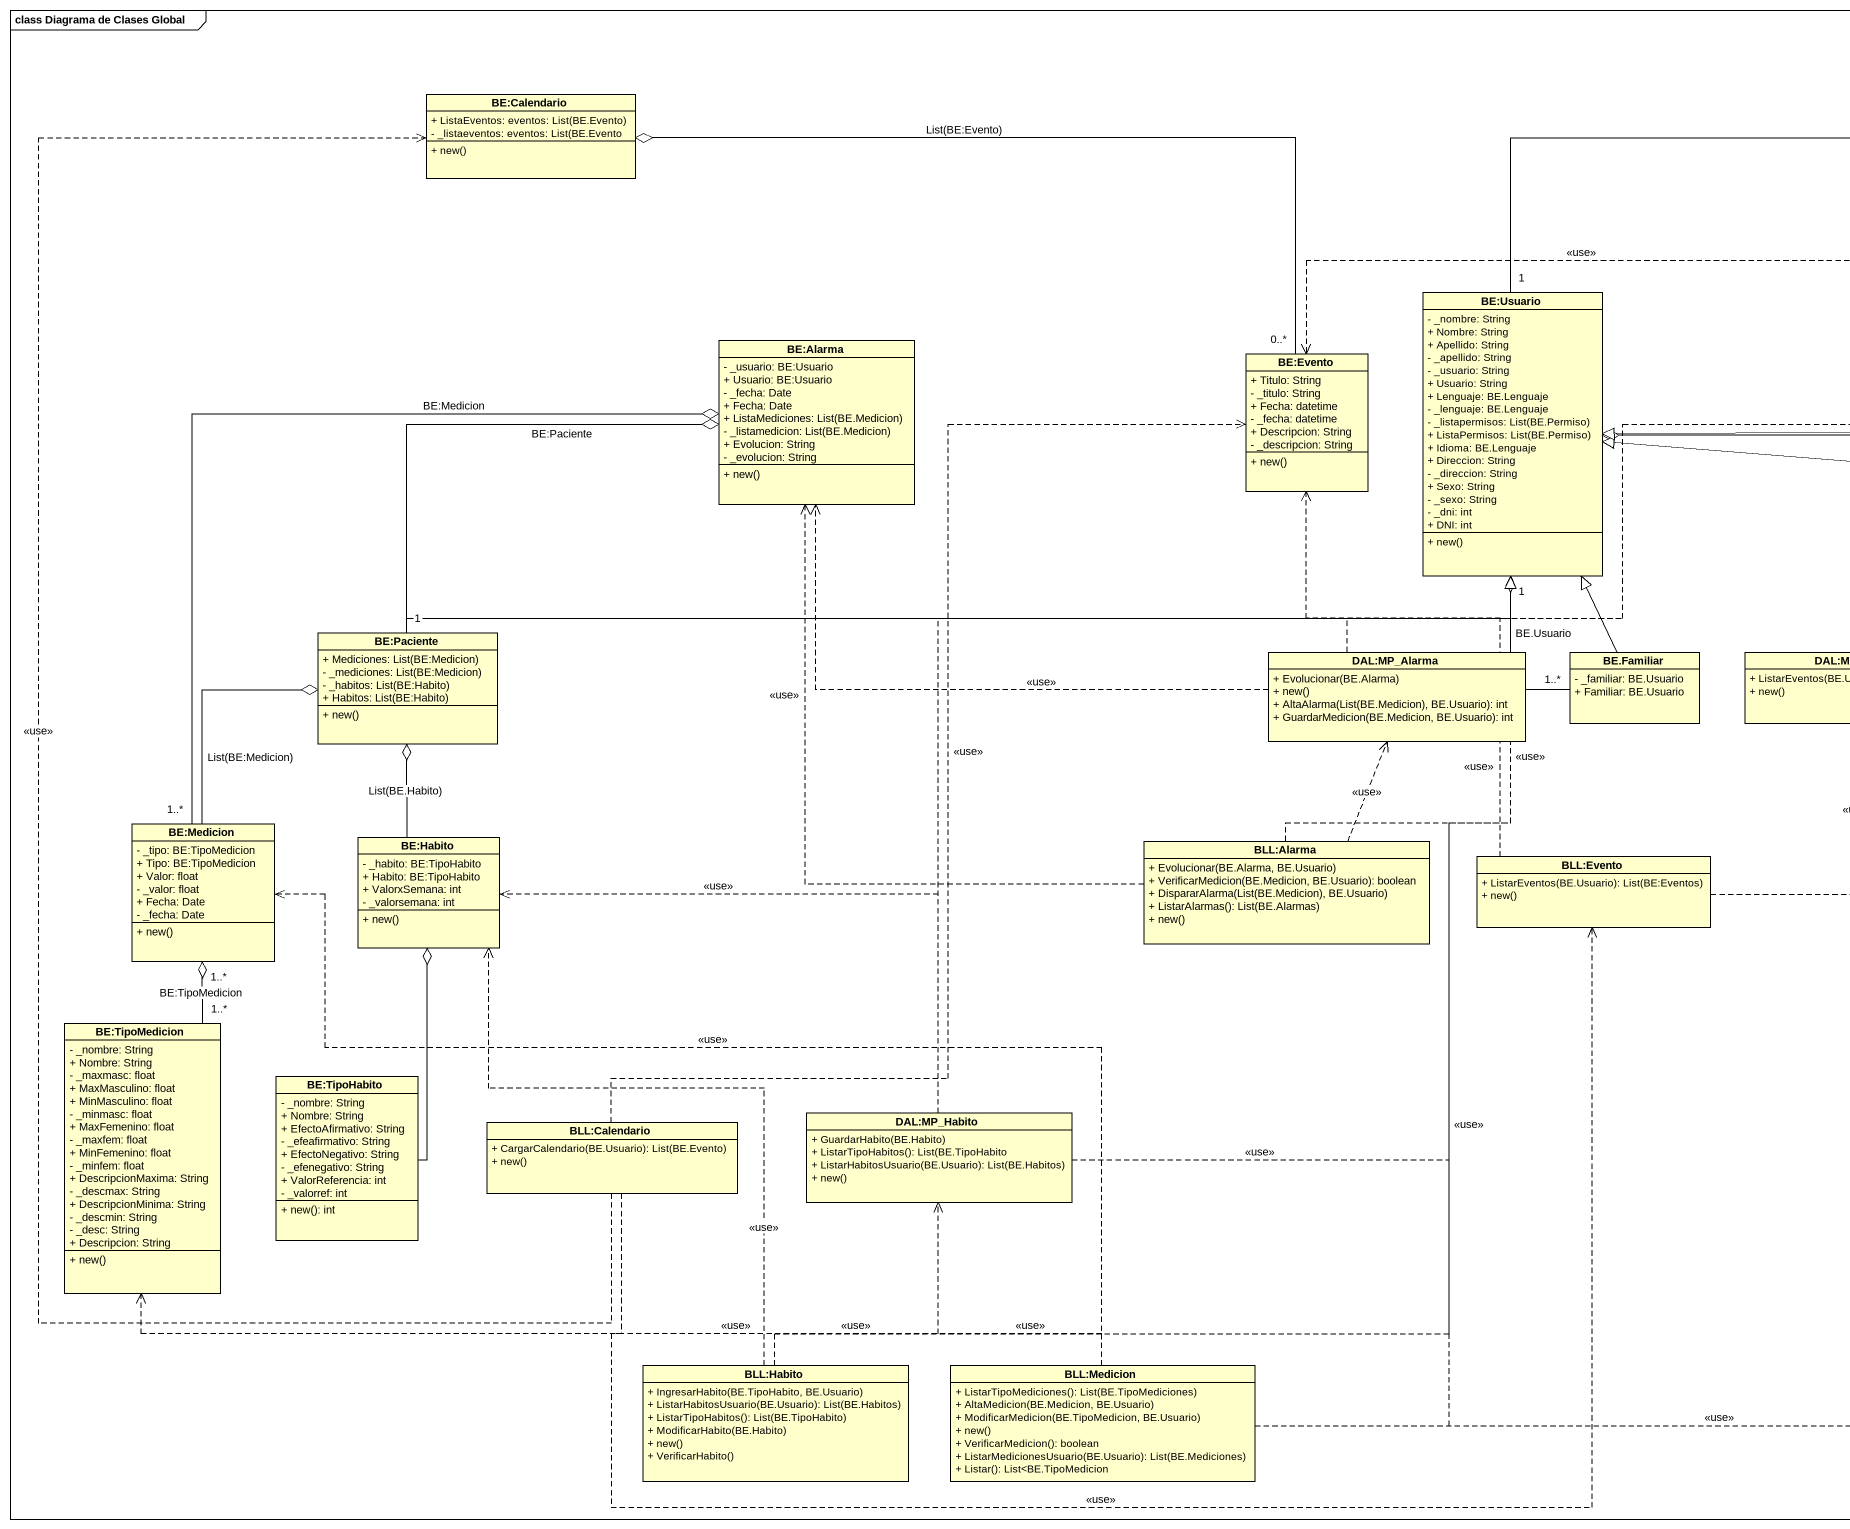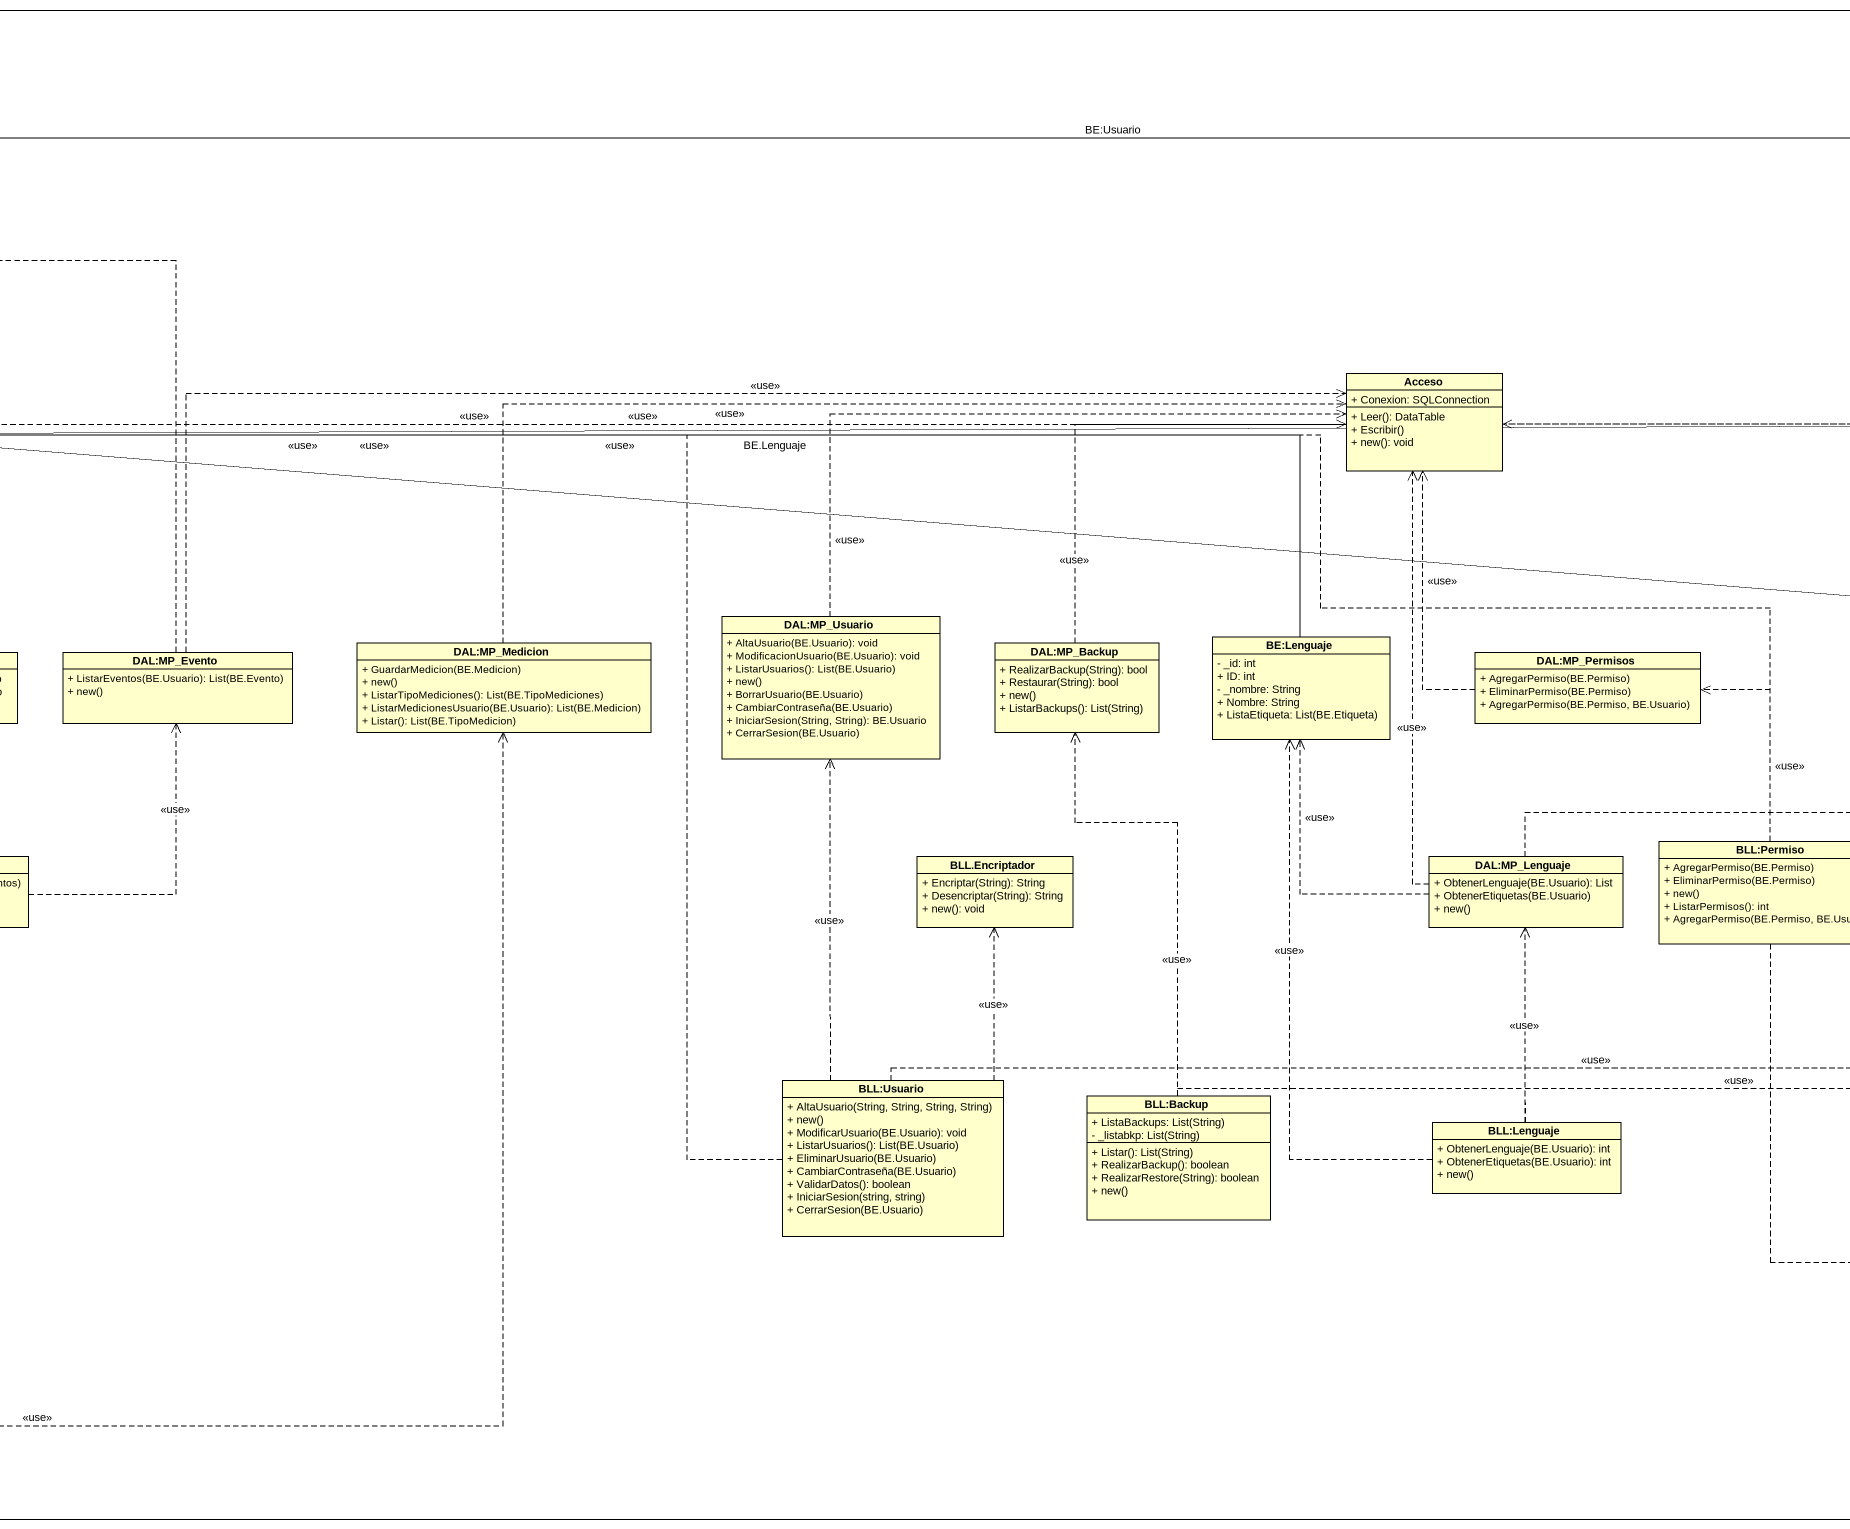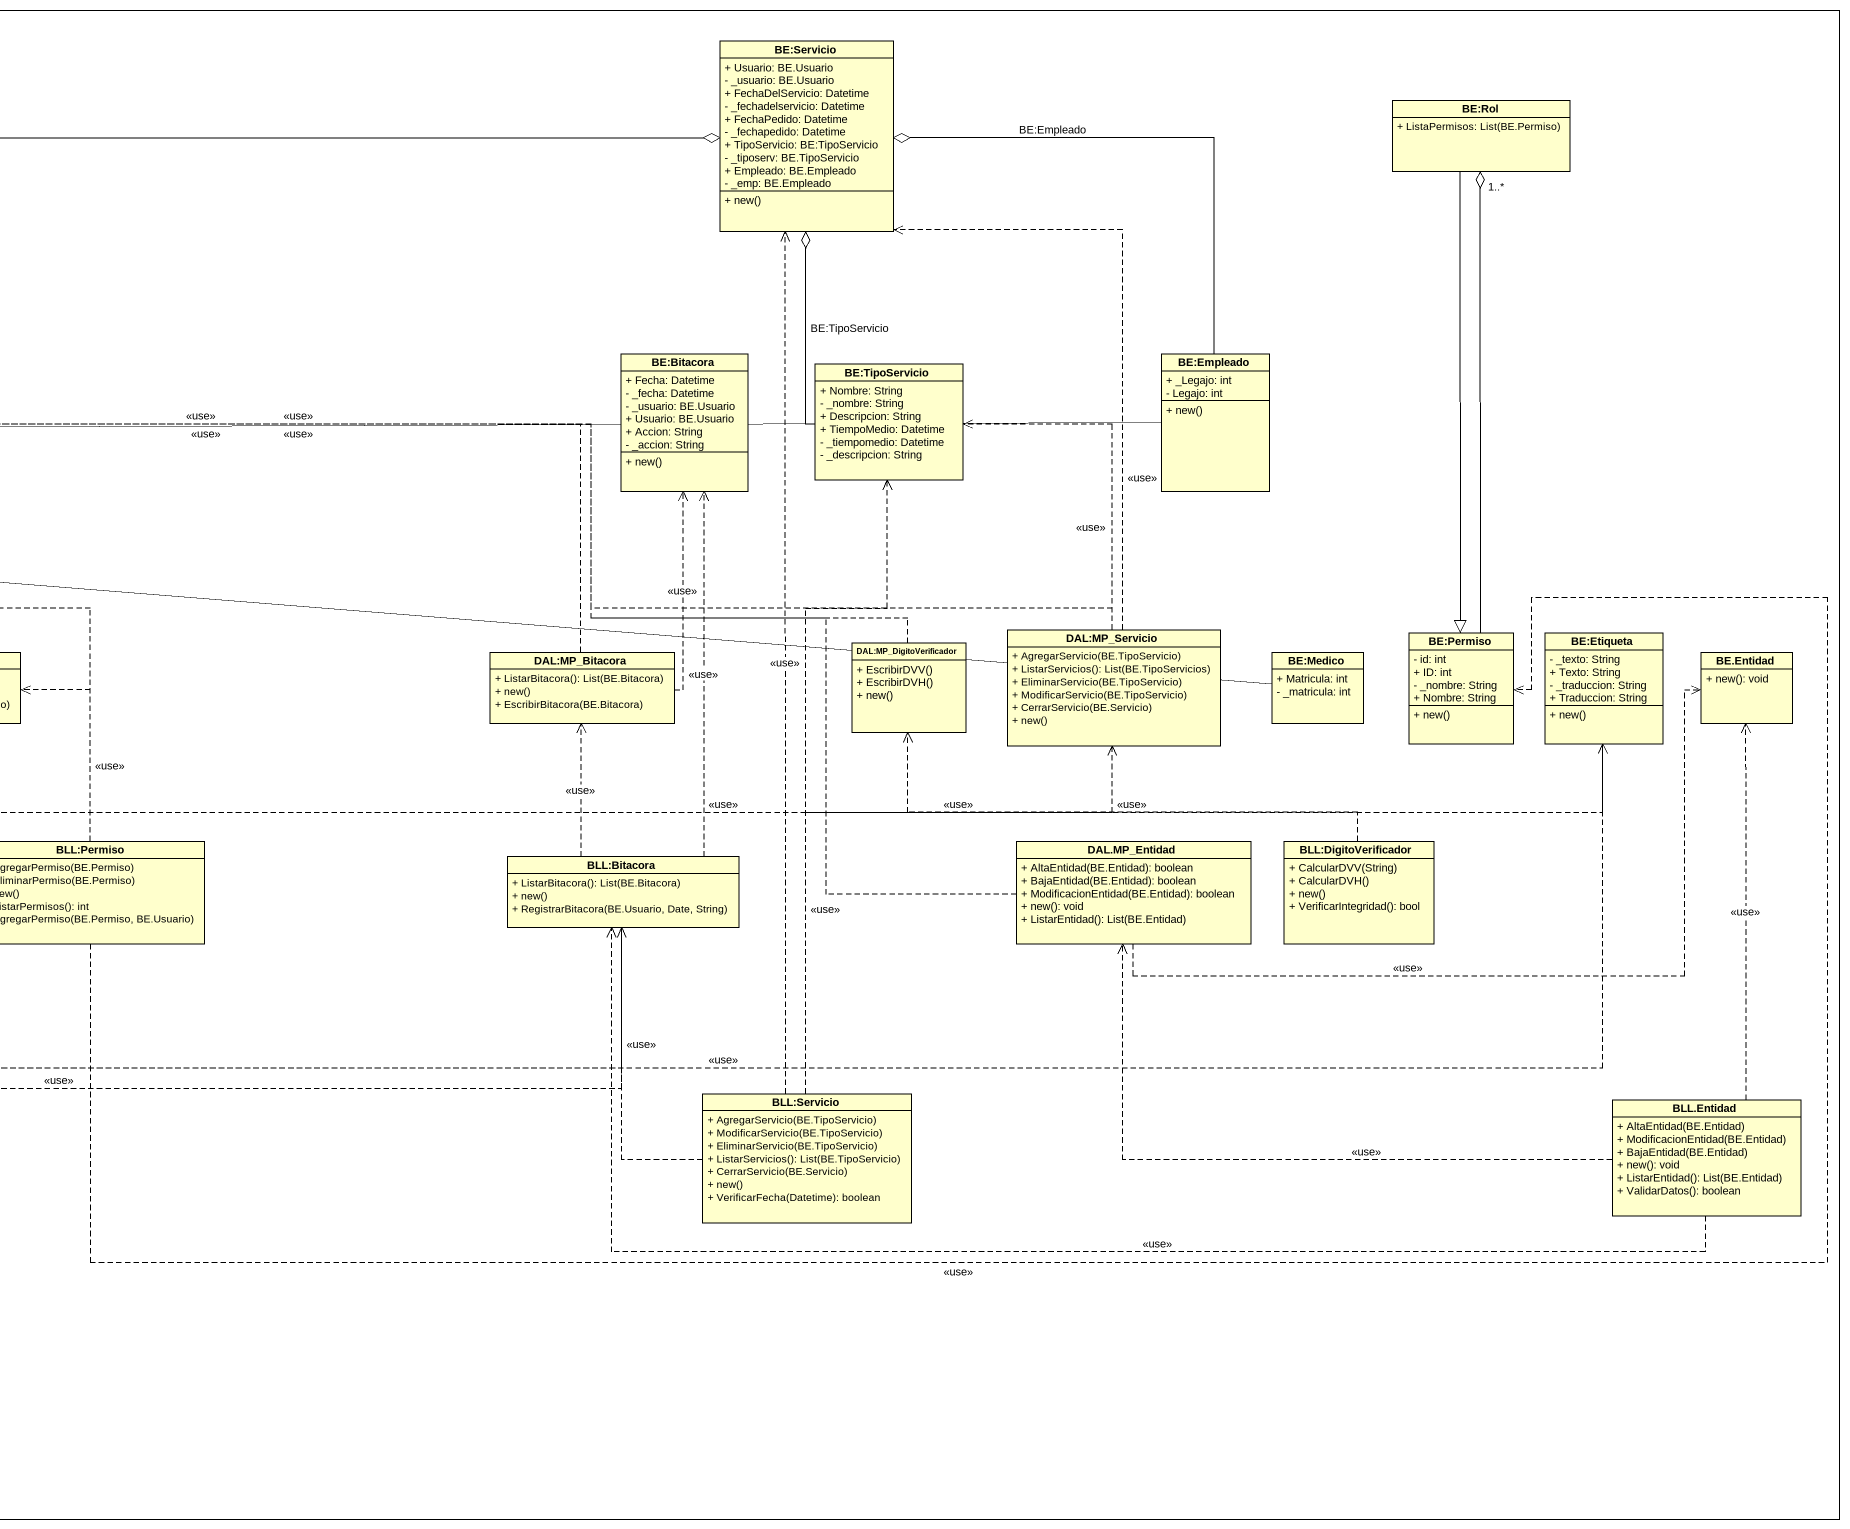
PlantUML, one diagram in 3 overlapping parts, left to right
@startuml
mainframe class Diagrama de Clases Global
hide circle
hide empty members
skinparam classAttributeIconSize 0
class "BE:Servicio" as BE_Servicio {
  + Usuario: BE.Usuario
  - _usuario: BE.Usuario
  + FechaDelServicio: Datetime
  - _fechadelservicio: Datetime
  + FechaPedido: Datetime
  - _fechapedido: Datetime
  + TipoServicio: BE:TipoServicio
  - _tiposerv: BE.TipoServicio
  + Empleado: BE.Empleado
  - _emp: BE.Empleado
  + new()
}
class "BE:Calendario" as BE_Calendario {
  {field} + ListaEventos: eventos: List(BE.Evento)
  {field} - _listaeventos: eventos: List(BE.Evento
  + new()
}
class "BE:Rol" as BE_Rol {
  {field} + ListaPermisos: List(BE.Permiso)
}
class "BE:Usuario" as BE_Usuario {
  - _nombre: String
  + Nombre: String
  + Apellido: String
  - _apellido: String
  - _usuario: String
  + Usuario: String
  + Lenguaje: BE.Lenguaje
  - _lenguaje: BE.Lenguaje
  {field} - _listapermisos: List(BE.Permiso)
  {field} + ListaPermisos: List(BE.Permiso)
  + Idioma: BE.Lenguaje
  + Direccion: String
  - _direccion: String
  + Sexo: String
  - _sexo: String
  - _dni: int
  + DNI: int
  + new()
}
class "BE:Alarma" as BE_Alarma {
  - _usuario: BE:Usuario
  + Usuario: BE:Usuario
  - _fecha: Date
  + Fecha: Date
  {field} + ListaMediciones: List(BE.Medicion)
  {field} - _listamedicion: List(BE.Medicion)
  + Evolucion: String
  - _evolucion: String
  + new()
}
class "BE:Evento" as BE_Evento {
  + Titulo: String
  - _titulo: String
  + Fecha: datetime
  - _fecha: datetime
  + Descripcion: String
  - _descripcion: String
  + new()
}
class Acceso {
  + Conexion: SQLConnection
  + Leer(): DataTable
  + Escribir()
  + new(): void
}
class "BE:Bitacora" as BE_Bitacora {
  + Fecha: Datetime
  - _fecha: Datetime
  - _usuario: BE.Usuario
  + Usuario: BE.Usuario
  + Accion: String
  - _accion: String
  + new()
}
class "BE:TipoServicio" as BE_TipoServicio {
  + Nombre: String
  - _nombre: String
  + Descripcion: String
  + TiempoMedio: Datetime
  - _tiempomedio: Datetime
  - _descripcion: String
}
class "BE:Empleado" as BE_Empleado {
  + _Legajo: int
  - Legajo: int
  + new()
}
class "DAL:MP_Usuario" as DAL_MP_Usuario {
  + AltaUsuario(BE.Usuario): void
  + ModificacionUsuario(BE.Usuario): void
  + ListarUsuarios(): List(BE.Usuario)
  + new()
  + BorrarUsuario(BE.Usuario)
  + CambiarContraseña(BE.Usuario)
  + IniciarSesion(String, String): BE.Usuario
  + CerrarSesion(BE.Usuario)
}
class "BE:Paciente" as BE_Paciente {
  {field} + Mediciones: List(BE:Medicion)
  {field} - _mediciones: List(BE:Medicion)
  {field} - _habitos: List(BE:Habito)
  {field} + Habitos: List(BE:Habito)
  + new()
}
class "DAL:MP_Alarma" as DAL_MP_Alarma {
  + Evolucionar(BE.Alarma)
  + new()
  + AltaAlarma(List(BE.Medicion), BE.Usuario): int
  + GuardarMedicion(BE.Medicion, BE.Usuario): int
}
class "BE.Familiar" as BE_Familiar {
  - _familiar: BE.Usuario
  + Familiar: BE.Usuario
}
class "DAL:MP_Evento" as DAL_MP_Evento {
  + ListarEventos(BE.Usuario): List(BE.Evento)
  + new()
}
class "DAL:MP_Medicion" as DAL_MP_Medicion {
  + GuardarMedicion(BE.Medicion)
  + new()
  + ListarTipoMediciones(): List(BE.TipoMediciones)
  + ListarMedicionesUsuario(BE.Usuario): List(BE.Medicion)
  + Listar(): List(BE.TipoMedicion)
}
class "DAL:MP_Backup" as DAL_MP_Backup {
  + RealizarBackup(String): bool
  + Restaurar(String): bool
  + new()
  + ListarBackups(): List(String)
}
class "BE:Lenguaje" as BE_Lenguaje {
  - _id: int
  + ID: int
  - _nombre: String
  + Nombre: String
  {field} + ListaEtiqueta: List(BE.Etiqueta)
}
class "DAL:MP_Permisos" as DAL_MP_Permisos {
  + AgregarPermiso(BE.Permiso)
  + EliminarPermiso(BE.Permiso)
  + AgregarPermiso(BE.Permiso, BE.Usuario)
}
class "DAL:MP_Bitacora" as DAL_MP_Bitacora {
  + ListarBitacora(): List(BE.Bitacora)
  + new()
  + EscribirBitacora(BE.Bitacora)
}
class "DAL:MP_DigitoVerificador" as DAL_MP_DigitoVerificador {
  + EscribirDVV()
  + EscribirDVH()
  + new()
}
class "DAL:MP_Servicio" as DAL_MP_Servicio {
  + AgregarServicio(BE.TipoServicio)
  + ListarServicios(): List(BE.TipoServicios)
  + EliminarServicio(BE.TipoServicio)
  + ModificarServicio(BE.TipoServicio)
  + CerrarServicio(BE.Servicio)
  + new()
}
class "BE:Medico" as BE_Medico {
  + Matricula: int
  - _matricula: int
}
class "BE:Permiso" as BE_Permiso {
  - id: int
  + ID: int
  - _nombre: String
  + Nombre: String
  + new()
}
class "BE:Etiqueta" as BE_Etiqueta {
  - _texto: String
  + Texto: String
  - _traduccion: String
  + Traduccion: String
  + new()
}
class "BE.Entidad" as BE_Entidad {
  + new(): void
}
class "BE:Medicion" as BE_Medicion {
  - _tipo: BE:TipoMedicion
  + Tipo: BE:TipoMedicion
  + Valor: float
  - _valor: float
  + Fecha: Date
  - _fecha: Date
  + new()
}
class "BE:Habito" as BE_Habito {
  - _habito: BE:TipoHabito
  + Habito: BE:TipoHabito
  + ValorxSemana: int
  - _valorsemana: int
  + new()
}
class "BLL:Alarma" as BLL_Alarma {
  + Evolucionar(BE.Alarma, BE.Usuario)
  + VerificarMedicion(BE.Medicion, BE.Usuario): boolean
  + DispararAlarma(List(BE.Medicion), BE.Usuario)
  + ListarAlarmas(): List(BE.Alarmas)
  + new()
}
class "BLL:Permiso" as BLL_Permiso {
  + AgregarPermiso(BE.Permiso)
  + EliminarPermiso(BE.Permiso)
  + new()
  + ListarPermisos(): int
  + AgregarPermiso(BE.Permiso, BE.Usuario)
}
class "DAL.MP_Entidad" as DAL_MP_Entidad {
  + AltaEntidad(BE.Entidad): boolean
  + BajaEntidad(BE.Entidad): boolean
  + ModificacionEntidad(BE.Entidad): boolean
  + new(): void
  + ListarEntidad(): List(BE.Entidad)
}
class "BLL:DigitoVerificador" as BLL_DigitoVerificador {
  + CalcularDVV(String)
  + CalcularDVH()
  + new()
  + VerificarIntegridad(): bool
}
class "BLL:Evento" as BLL_Evento {
  + ListarEventos(BE.Usuario): List(BE:Eventos)
  + new()
}
class "BLL.Encriptador" as BLL_Encriptador {
  + Encriptar(String): String
  + Desencriptar(String): String
  + new(): void
}
class "DAL:MP_Lenguaje" as DAL_MP_Lenguaje {
  + ObtenerLenguaje(BE.Usuario): List
  + ObtenerEtiquetas(BE.Usuario)
  + new()
}
class "BLL:Bitacora" as BLL_Bitacora {
  + ListarBitacora(): List(BE.Bitacora)
  + new()
  + RegistrarBitacora(BE.Usuario, Date, String)
}
class "BE:TipoMedicion" as BE_TipoMedicion {
  - _nombre: String
  + Nombre: String
  - _maxmasc: float
  + MaxMasculino: float
  + MinMasculino: float
  - _minmasc: float
  + MaxFemenino: float
  - _maxfem: float
  + MinFemenino: float
  - _minfem: float
  + DescripcionMaxima: String
  - _descmax: String
  + DescripcionMinima: String
  - _descmin: String
  - _desc: String
  + Descripcion: String
  + new()
}
class "BE:TipoHabito" as BE_TipoHabito {
  - _nombre: String
  + Nombre: String
  + EfectoAfirmativo: String
  - _efeafirmativo: String
  + EfectoNegativo: String
  - _efenegativo: String
  + ValorReferencia: int
  - _valorref: int
  + new(): int
}
class "BLL:Usuario" as BLL_Usuario {
  + AltaUsuario(String, String, String, String)
  + new()
  + ModificarUsuario(BE.Usuario): void
  + ListarUsuarios(): List(BE.Usuario)
  + EliminarUsuario(BE.Usuario)
  + CambiarContraseña(BE.Usuario)
  + ValidarDatos(): boolean
  + IniciarSesion(string, string)
  + CerrarSesion(BE.Usuario)
}
class "BLL:Calendario" as BLL_Calendario {
  + CargarCalendario(BE.Usuario): List(BE.Evento)
  + new()
}
class "DAL:MP_Habito" as DAL_MP_Habito {
  + GuardarHabito(BE.Habito)
  + ListarTipoHabitos(): List(BE.TipoHabito
  + ListarHabitosUsuario(BE.Usuario): List(BE.Habitos)
  + new()
}
class "BLL:Backup" as BLL_Backup {
  {field} + ListaBackups: List(String)
  {field} - _listabkp: List(String)
  + Listar(): List(String)
  + RealizarBackup(): boolean
  + RealizarRestore(String): boolean
  + new()
}
class "BLL:Lenguaje" as BLL_Lenguaje {
  + ObtenerLenguaje(BE.Usuario): int
  + ObtenerEtiquetas(BE.Usuario): int
  + new()
}
class "BLL:Servicio" as BLL_Servicio {
  + AgregarServicio(BE.TipoServicio)
  + ModificarServicio(BE.TipoServicio)
  + EliminarServicio(BE.TipoServicio)
  + ListarServicios(): List(BE.TipoServicio)
  + CerrarServicio(BE.Servicio)
  + new()
  + VerificarFecha(Datetime): boolean
}
class "BLL.Entidad" as BLL_Entidad {
  + AltaEntidad(BE.Entidad)
  + ModificacionEntidad(BE.Entidad)
  + BajaEntidad(BE.Entidad)
  + new(): void
  + ListarEntidad(): List(BE.Entidad)
  + ValidarDatos(): boolean
}
class "BLL:Habito" as BLL_Habito {
  + IngresarHabito(BE.TipoHabito, BE.Usuario)
  + ListarHabitosUsuario(BE.Usuario): List(BE.Habitos)
  + ListarTipoHabitos(): List(BE.TipoHabito)
  + ModificarHabito(BE.Habito)
  + new()
  + VerificarHabito()
}
class "BLL:Medicion" as BLL_Medicion {
  + ListarTipoMediciones(): List(BE.TipoMediciones)
  + AltaMedicion(BE.Medicion, BE.Usuario)
  + ModificarMedicion(BE.TipoMedicion, BE.Usuario)
  + new()
  + VerificarMedicion(): boolean
  + ListarMedicionesUsuario(BE.Usuario): List(BE.Mediciones)
  + Listar(): List<BE.TipoMedicion
}
BE_Rol --|> BE_Permiso
BE_Usuario "1" -right-o BE_Servicio : BE:Usuario
BE_Evento "0..*" -left-o BE_Calendario : List(BE:Evento)
BE_TipoServicio -up-o BE_Servicio : BE:TipoServicio
BE_Empleado -up-o BE_Servicio : BE:Empleado
BE_Empleado -left-|> BE_Usuario
DAL_MP_Usuario .left.> BE_Usuario : <<use>>
DAL_MP_Usuario .right.> Acceso : <<use>>
BE_Paciente -right-|> BE_Usuario
BE_Paciente "1" -up-o BE_Alarma : BE:Paciente
DAL_MP_Alarma .left.> BE_Alarma : <<use>>
DAL_MP_Alarma .right.> Acceso : <<use>>
BE_Familiar "1..*" -up-o "1" BE_Usuario : BE.Usuario
BE_Familiar -up-|> BE_Usuario
DAL_MP_Evento .left.> BE_Evento : <<use>>
DAL_MP_Evento .right.> Acceso : <<use>>
DAL_MP_Medicion .right.> Acceso : <<use>>
DAL_MP_Backup .up.> Acceso : <<use>>
BE_Lenguaje -left-o BE_Usuario : BE.Lenguaje
DAL_MP_Permisos .up.> Acceso : <<use>>
DAL_MP_Bitacora .left.> Acceso : <<use>>
DAL_MP_Bitacora .up.> BE_Bitacora : <<use>>
DAL_MP_DigitoVerificador .left.> Acceso : <<use>>
DAL_MP_Servicio .up.> BE_Servicio : <<use>>
DAL_MP_Servicio .left.> Acceso : <<use>>
DAL_MP_Servicio .up.> BE_TipoServicio : <<use>>
BE_Medico -left-|> BE_Usuario
BE_Permiso -up-o "1..*" BE_Rol
BE_Medicion "1..*" -up-o BE_Alarma : BE:Medicion
BE_Medicion -up-o BE_Paciente : List(BE:Medicion)
BE_Habito -up-o BE_Paciente : List(BE.Habito)
BLL_Alarma .up.> BE_Usuario : <<use>>
BLL_Alarma .up.> BE_Alarma : <<use>>
BLL_Alarma .up.> DAL_MP_Alarma : <<use>>
BLL_Permiso .left.> BE_Usuario : <<use>>
BLL_Permiso .up.> DAL_MP_Permisos : <<use>>
BLL_Permiso .right.> BE_Permiso : <<use>>
DAL_MP_Entidad .left.> Acceso : <<use>>
DAL_MP_Entidad .right.> BE_Entidad : <<use>>
BLL_DigitoVerificador .left.> DAL_MP_DigitoVerificador : <<use>>
BLL_Evento .up.> BE_Evento : <<use>>
BLL_Evento .up.> DAL_MP_Evento : <<use>>
DAL_MP_Lenguaje .up.> Acceso : <<use>>
DAL_MP_Lenguaje .up.> BE_Lenguaje : <<use>>
DAL_MP_Lenguaje .right.> BE_Etiqueta : <<use>>
BLL_Bitacora .up.> BE_Bitacora : <<use>>
BLL_Bitacora .up.> DAL_MP_Bitacora : <<use>>
BE_TipoMedicion "1..*" -up-o "1..*" BE_Medicion : BE:TipoMedicion
BE_TipoHabito -up-o BE_Habito
BLL_Usuario .up.> BE_Usuario : <<use>>
BLL_Usuario .up.> DAL_MP_Usuario : <<use>>
BLL_Usuario .up.> BLL_Encriptador : <<use>>
BLL_Usuario .right.> BLL_Bitacora : <<use>>
BLL_Calendario .up.> BE_Calendario : <<use>>
BLL_Calendario .up.> BE_Evento : <<use>>
BLL_Calendario .right.> BLL_Evento : <<use>>
DAL_MP_Habito .up.> BE_Usuario : <<use>>
DAL_MP_Habito .right.> Acceso : <<use>>
DAL_MP_Habito .left.> BE_Habito : <<use>>
BLL_Backup .up.> DAL_MP_Backup : <<use>>
BLL_Backup .right.> BLL_Bitacora : <<use>>
BLL_Lenguaje .up.> BE_Lenguaje : <<use>>
BLL_Lenguaje .right.> BE_Etiqueta : <<use>>
BLL_Lenguaje .up.> DAL_MP_Lenguaje : <<use>>
BLL_Servicio .up.> BE_Servicio : <<use>>
BLL_Servicio .up.> BE_TipoServicio : <<use>>
BLL_Servicio .up.> DAL_MP_Servicio : <<use>>
BLL_Servicio .up.> BLL_Bitacora : <<use>>
BLL_Entidad .up.> BE_Entidad : <<use>>
BLL_Entidad .left.> DAL_MP_Entidad : <<use>>
BLL_Entidad .left.> BLL_Bitacora : <<use>>
BLL_Habito .up.> BE_Usuario : <<use>>
BLL_Habito .up.> BE_Habito : <<use>>
BLL_Habito .up.> DAL_MP_Habito : <<use>>
BLL_Medicion .up.> BE_Usuario : <<use>>
BLL_Medicion .up.> DAL_MP_Medicion : <<use>>
BLL_Medicion .left.> BE_Medicion : <<use>>
BLL_Medicion .left.> BE_TipoMedicion : <<use>>
@enduml
